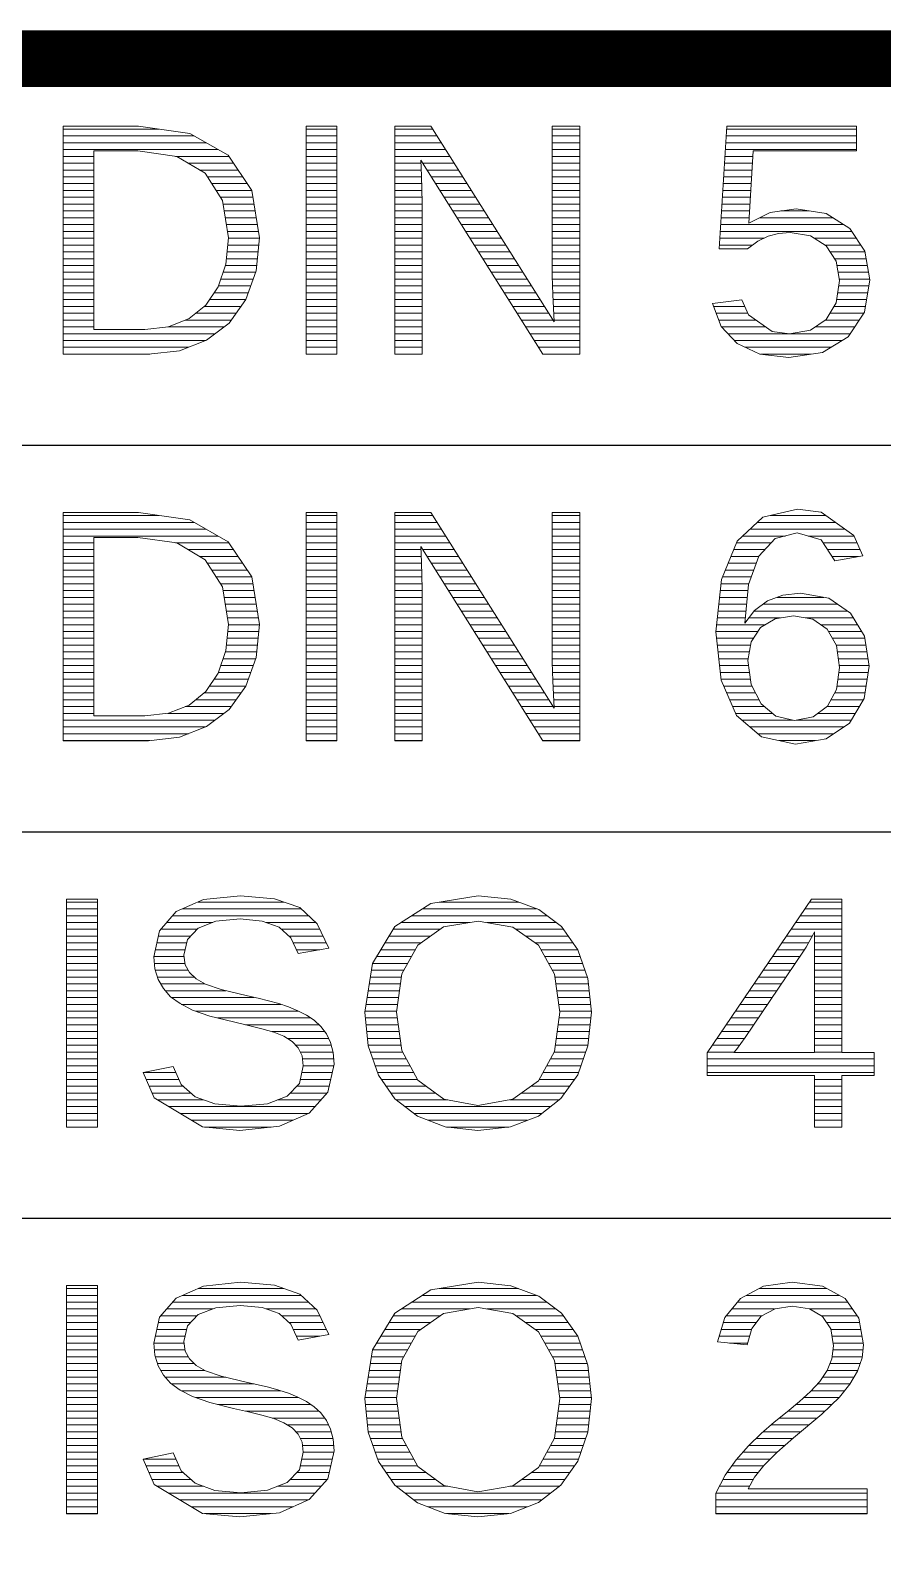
# Model space of a CAD drawing. Header units: millimetres. Extents: x 20 to 410, y 10 to 287.
# Drawn here: x 108.95 to 116.45, y 47.92 to 61.25 of the extents above; entities that cross this region are included whole.
import ezdxf

# ---------------------------------------------------------------- set-up
doc = ezdxf.new("R2010")
doc.units = ezdxf.units.MM
for name, color, linetype, lineweight in [('DUENN', 7, 'Continuous', 25), ('KANTEN', 7, 'Continuous', 50), ('TEXT', 7, 'Continuous', 13)]:
    doc.layers.add(name, color=color, linetype=linetype, lineweight=lineweight)

msp = doc.modelspace()

# ---------------------------------------------------------------- linework, layer by layer
at = {"layer": 'DUENN', "lineweight": 25}
for points in [[(20, 57.6), (200, 57.6)], [(20, 54.2), (200, 54.2)], [(20, 50.8), (200, 50.8)]]:
    msp.add_lwpolyline(points, dxfattribs=at)
at = {"layer": 'KANTEN', "lineweight": 50, "const_width": 0.5}
msp.add_lwpolyline([(20, 10), (200, 10), (200, 61), (20, 61)], close=True, dxfattribs=at)
at = {"layer": 'TEXT', "lineweight": 13}
for p, q in [((109.239, 60.381), (110.082, 60.381)), ((109.239, 60.321), (110.392, 60.321)), ((109.239, 60.261), (110.497, 60.261)), ((111.376, 60.381), (111.648, 60.381)), ((111.376, 60.321), (111.648, 60.321)), ((111.376, 60.261), (111.648, 60.261)), ((112.156, 60.381), (112.488, 60.381)), ((112.156, 60.321), (112.526, 60.321)), ((112.156, 60.261), (112.564, 60.261)), ((113.54, 60.381), (113.785, 60.381)), ((113.54, 60.321), (113.785, 60.321)), ((113.54, 60.261), (113.785, 60.261)), ((115.066, 60.261), (116.216, 60.261)), ((115.07, 60.321), (116.216, 60.321)), ((115.074, 60.381), (116.216, 60.381)), ((109.239, 60.201), (110.602, 60.201)), ((109.239, 60.141), (109.511, 60.141)), ((110.228, 60.141), (110.696, 60.141)), ((111.376, 60.201), (111.648, 60.201)), ((111.376, 60.141), (111.648, 60.141)), ((112.156, 60.201), (112.602, 60.201)), ((112.156, 60.141), (112.64, 60.141)), ((113.54, 60.201), (113.785, 60.201)), ((113.54, 60.141), (113.785, 60.141)), ((115.059, 60.141), (115.306, 60.141)), ((115.063, 60.201), (116.216, 60.201)), ((109.239, 60.081), (109.511, 60.081)), ((109.239, 60.021), (109.511, 60.021)), ((110.338, 60.081), (110.737, 60.081)), ((110.44, 60.021), (110.777, 60.021)), ((111.376, 60.081), (111.648, 60.081)), ((111.376, 60.021), (111.648, 60.021)), ((112.156, 60.081), (112.385, 60.081)), ((112.156, 60.021), (112.388, 60.021)), ((112.401, 60.081), (112.677, 60.081)), ((112.439, 60.021), (112.715, 60.021)), ((113.54, 60.081), (113.785, 60.081)), ((113.54, 60.021), (113.785, 60.021)), ((115.051, 60.021), (115.299, 60.021)), ((115.055, 60.081), (115.303, 60.081)), ((109.239, 59.961), (109.511, 59.961)), ((109.239, 59.901), (109.511, 59.901)), ((110.509, 59.961), (110.817, 59.961)), ((110.547, 59.901), (110.857, 59.901)), ((111.376, 59.961), (111.648, 59.961)), ((111.376, 59.901), (111.648, 59.901)), ((112.156, 59.961), (112.391, 59.961)), ((112.156, 59.901), (112.393, 59.901)), ((112.477, 59.961), (112.753, 59.961)), ((112.514, 59.901), (112.791, 59.901)), ((113.54, 59.961), (113.785, 59.961)), ((113.54, 59.901), (113.785, 59.901)), ((115.044, 59.901), (115.292, 59.901)), ((115.048, 59.961), (115.295, 59.961)), ((109.239, 59.841), (109.511, 59.841)), ((109.239, 59.781), (109.511, 59.781)), ((110.586, 59.841), (110.898, 59.841)), ((110.624, 59.781), (110.908, 59.781)), ((111.376, 59.841), (111.648, 59.841)), ((111.376, 59.781), (111.648, 59.781)), ((112.156, 59.841), (112.395, 59.841)), ((112.156, 59.781), (112.397, 59.781)), ((112.552, 59.841), (112.829, 59.841)), ((112.59, 59.781), (112.867, 59.781)), ((113.54, 59.841), (113.785, 59.841)), ((113.54, 59.781), (113.785, 59.781)), ((115.037, 59.781), (115.284, 59.781)), ((115.04, 59.841), (115.288, 59.841)), ((109.239, 59.721), (109.511, 59.721)), ((109.239, 59.661), (109.511, 59.661)), ((109.239, 59.601), (109.511, 59.601)), ((110.647, 59.721), (110.918, 59.721)), ((110.657, 59.661), (110.928, 59.661)), ((110.666, 59.601), (110.938, 59.601)), ((111.376, 59.721), (111.648, 59.721)), ((111.376, 59.661), (111.648, 59.661)), ((111.376, 59.601), (111.648, 59.601)), ((112.156, 59.721), (112.398, 59.721)), ((112.156, 59.661), (112.398, 59.661)), ((112.156, 59.601), (112.398, 59.601)), ((112.627, 59.721), (112.904, 59.721)), ((112.665, 59.661), (112.942, 59.661)), ((112.703, 59.601), (112.98, 59.601)), ((113.54, 59.721), (113.785, 59.721)), ((113.54, 59.661), (113.785, 59.661)), ((113.54, 59.601), (113.785, 59.601)), ((115.025, 59.601), (115.273, 59.601)), ((115.029, 59.661), (115.277, 59.661)), ((115.033, 59.721), (115.281, 59.721)), ((115.366, 59.601), (116.007, 59.601)), ((115.551, 59.661), (115.801, 59.661)), ((109.239, 59.541), (109.511, 59.541)), ((109.239, 59.481), (109.511, 59.481)), ((110.675, 59.541), (110.947, 59.541)), ((110.685, 59.481), (110.957, 59.481)), ((111.376, 59.541), (111.648, 59.541)), ((111.376, 59.481), (111.648, 59.481)), ((112.156, 59.541), (112.398, 59.541)), ((112.156, 59.481), (112.398, 59.481)), ((112.74, 59.541), (113.018, 59.541)), ((112.778, 59.481), (113.056, 59.481)), ((113.54, 59.541), (113.785, 59.541)), ((113.54, 59.481), (113.785, 59.481)), ((115.018, 59.481), (116.174, 59.481)), ((115.022, 59.541), (116.102, 59.541)), ((109.239, 59.421), (109.511, 59.421)), ((109.239, 59.361), (109.511, 59.361)), ((110.687, 59.361), (110.96, 59.361)), ((110.693, 59.421), (110.967, 59.421)), ((111.376, 59.421), (111.648, 59.421)), ((111.376, 59.361), (111.648, 59.361)), ((112.156, 59.421), (112.398, 59.421)), ((112.156, 59.361), (112.398, 59.361)), ((112.816, 59.421), (113.094, 59.421)), ((112.854, 59.361), (113.131, 59.361)), ((113.54, 59.421), (113.785, 59.421)), ((113.54, 59.361), (113.785, 59.361)), ((115.01, 59.361), (115.305, 59.361)), ((115.014, 59.421), (115.404, 59.421)), ((115.843, 59.421), (116.213, 59.421)), ((115.938, 59.361), (116.253, 59.361)), ((109.239, 59.301), (109.511, 59.301)), ((109.239, 59.241), (109.511, 59.241)), ((110.676, 59.241), (110.948, 59.241)), ((110.682, 59.301), (110.954, 59.301)), ((111.376, 59.301), (111.648, 59.301)), ((111.376, 59.241), (111.648, 59.241)), ((112.156, 59.301), (112.398, 59.301)), ((112.156, 59.241), (112.398, 59.241)), ((112.891, 59.301), (113.169, 59.301)), ((112.929, 59.241), (113.207, 59.241)), ((113.54, 59.301), (113.785, 59.301)), ((113.54, 59.241), (113.785, 59.241)), ((115.984, 59.301), (116.29, 59.301)), ((116.023, 59.241), (116.3, 59.241)), ((109.239, 59.181), (109.511, 59.181)), ((109.239, 59.121), (109.511, 59.121)), ((109.239, 59.061), (109.511, 59.061)), ((110.627, 59.061), (110.911, 59.061)), ((110.647, 59.121), (110.932, 59.121)), ((110.667, 59.181), (110.942, 59.181)), ((111.376, 59.181), (111.648, 59.181)), ((111.376, 59.121), (111.648, 59.121)), ((111.376, 59.061), (111.648, 59.061)), ((112.156, 59.181), (112.398, 59.181)), ((112.156, 59.121), (112.398, 59.121)), ((112.156, 59.061), (112.398, 59.061)), ((112.967, 59.181), (113.245, 59.181)), ((113.004, 59.121), (113.283, 59.121)), ((113.042, 59.061), (113.321, 59.061)), ((113.54, 59.181), (113.785, 59.181)), ((113.54, 59.121), (113.785, 59.121)), ((113.541, 59.061), (113.785, 59.061)), ((116.044, 59.181), (116.311, 59.181)), ((116.054, 59.121), (116.321, 59.121)), ((116.064, 59.061), (116.332, 59.061)), ((109.239, 59.001), (109.511, 59.001)), ((109.239, 58.941), (109.511, 58.941)), ((110.568, 58.941), (110.868, 58.941)), ((110.606, 59.001), (110.889, 59.001)), ((111.376, 59.001), (111.648, 59.001)), ((111.376, 58.941), (111.648, 58.941)), ((112.156, 59.001), (112.398, 59.001)), ((112.156, 58.941), (112.398, 58.941)), ((113.08, 59.001), (113.359, 59.001)), ((113.117, 58.941), (113.396, 58.941)), ((113.543, 59.001), (113.785, 59.001)), ((113.544, 58.941), (113.785, 58.941)), ((116.051, 58.941), (116.314, 58.941)), ((116.06, 59.001), (116.324, 59.001)), ((109.239, 58.881), (109.511, 58.881)), ((109.239, 58.821), (109.511, 58.821)), ((110.48, 58.821), (110.803, 58.821)), ((110.527, 58.881), (110.846, 58.881)), ((111.376, 58.881), (111.648, 58.881)), ((111.376, 58.821), (111.648, 58.821)), ((112.156, 58.881), (112.398, 58.881)), ((112.156, 58.821), (112.398, 58.821)), ((113.155, 58.881), (113.434, 58.881)), ((113.193, 58.821), (113.472, 58.821)), ((113.547, 58.881), (113.785, 58.881)), ((113.55, 58.821), (113.785, 58.821)), ((114.96, 58.821), (115.234, 58.821)), ((116.018, 58.821), (116.295, 58.821)), ((116.042, 58.881), (116.304, 58.881)), ((109.239, 58.761), (109.511, 58.761)), ((109.239, 58.701), (109.511, 58.701)), ((110.314, 58.701), (110.718, 58.701)), ((110.405, 58.761), (110.761, 58.761)), ((111.376, 58.761), (111.648, 58.761)), ((111.376, 58.701), (111.648, 58.701)), ((112.156, 58.761), (112.398, 58.761)), ((112.156, 58.701), (112.398, 58.701)), ((113.231, 58.761), (113.51, 58.761)), ((113.268, 58.701), (113.548, 58.701)), ((113.553, 58.761), (113.785, 58.761)), ((113.556, 58.701), (113.785, 58.701)), ((114.983, 58.761), (115.26, 58.761)), ((115.006, 58.701), (115.332, 58.701)), ((115.944, 58.701), (116.241, 58.701)), ((115.983, 58.761), (116.28, 58.761)), ((109.239, 58.641), (109.511, 58.641)), ((109.239, 58.581), (110.577, 58.581)), ((110.16, 58.641), (110.655, 58.641)), ((111.376, 58.641), (111.648, 58.641)), ((111.376, 58.581), (111.648, 58.581)), ((112.156, 58.641), (112.398, 58.641)), ((112.156, 58.581), (112.398, 58.581)), ((113.306, 58.641), (113.785, 58.641)), ((113.344, 58.581), (113.785, 58.581)), ((115.03, 58.641), (115.416, 58.641)), ((115.086, 58.581), (115.624, 58.581)), ((115.629, 58.581), (116.163, 58.581)), ((115.854, 58.641), (116.202, 58.641)), ((109.239, 58.521), (110.495, 58.521)), ((109.239, 58.461), (110.341, 58.461)), ((109.239, 58.401), (110.001, 58.401)), ((111.376, 58.521), (111.648, 58.521)), ((111.376, 58.461), (111.648, 58.461)), ((111.376, 58.401), (111.648, 58.401)), ((112.156, 58.521), (112.398, 58.521)), ((112.156, 58.461), (112.398, 58.461)), ((112.156, 58.401), (112.398, 58.401)), ((113.381, 58.521), (113.785, 58.521)), ((113.419, 58.461), (113.785, 58.461)), ((113.457, 58.401), (113.785, 58.401)), ((115.142, 58.521), (116.091, 58.521)), ((115.239, 58.461), (115.992, 58.461)), ((115.373, 58.401), (115.817, 58.401)), ((109.239, 56.981), (110.082, 56.981)), ((111.376, 56.981), (111.648, 56.981)), ((112.156, 56.981), (112.488, 56.981)), ((113.54, 56.981), (113.785, 56.981)), ((115.457, 56.981), (115.947, 56.981)), ((109.239, 56.921), (110.392, 56.921)), ((109.239, 56.861), (110.497, 56.861)), ((109.239, 56.801), (110.602, 56.801)), ((111.376, 56.921), (111.648, 56.921)), ((111.376, 56.861), (111.648, 56.861)), ((111.376, 56.801), (111.648, 56.801)), ((112.156, 56.921), (112.526, 56.921)), ((112.156, 56.861), (112.564, 56.861)), ((112.156, 56.801), (112.602, 56.801)), ((113.54, 56.921), (113.785, 56.921)), ((113.54, 56.861), (113.785, 56.861)), ((113.54, 56.801), (113.785, 56.801)), ((115.215, 56.801), (115.592, 56.801)), ((115.28, 56.861), (116.115, 56.861)), ((115.345, 56.921), (116.031, 56.921)), ((115.791, 56.801), (116.194, 56.801)), ((109.239, 56.741), (109.511, 56.741)), ((109.239, 56.681), (109.511, 56.681)), ((110.228, 56.741), (110.696, 56.741)), ((110.338, 56.681), (110.737, 56.681)), ((111.376, 56.741), (111.648, 56.741)), ((111.376, 56.681), (111.648, 56.681)), ((112.156, 56.741), (112.64, 56.741)), ((112.156, 56.681), (112.385, 56.681)), ((112.401, 56.681), (112.677, 56.681)), ((113.54, 56.741), (113.785, 56.741)), ((113.54, 56.681), (113.785, 56.681)), ((115.137, 56.681), (115.411, 56.681)), ((115.161, 56.741), (115.467, 56.741)), ((115.924, 56.741), (116.221, 56.741)), ((115.963, 56.681), (116.248, 56.681)), ((109.239, 56.621), (109.511, 56.621)), ((109.239, 56.561), (109.511, 56.561)), ((110.44, 56.621), (110.777, 56.621)), ((110.509, 56.561), (110.817, 56.561)), ((111.376, 56.621), (111.648, 56.621)), ((111.376, 56.561), (111.648, 56.561)), ((112.156, 56.621), (112.388, 56.621)), ((112.156, 56.561), (112.391, 56.561)), ((112.439, 56.621), (112.715, 56.621)), ((112.477, 56.561), (112.753, 56.561)), ((113.54, 56.621), (113.785, 56.621)), ((113.54, 56.561), (113.785, 56.561)), ((115.087, 56.561), (115.334, 56.561)), ((115.112, 56.621), (115.355, 56.621)), ((116.002, 56.621), (116.235, 56.621)), ((109.239, 56.501), (109.511, 56.501)), ((109.239, 56.441), (109.511, 56.441)), ((110.547, 56.501), (110.857, 56.501)), ((110.586, 56.441), (110.898, 56.441)), ((111.376, 56.501), (111.648, 56.501)), ((111.376, 56.441), (111.648, 56.441)), ((112.156, 56.501), (112.393, 56.501)), ((112.156, 56.441), (112.395, 56.441)), ((112.514, 56.501), (112.791, 56.501)), ((112.552, 56.441), (112.829, 56.441)), ((113.54, 56.501), (113.785, 56.501)), ((113.54, 56.441), (113.785, 56.441)), ((115.038, 56.441), (115.29, 56.441)), ((115.062, 56.501), (115.312, 56.501)), ((109.239, 56.381), (109.511, 56.381)), ((109.239, 56.321), (109.511, 56.321)), ((109.239, 56.261), (109.511, 56.261)), ((110.624, 56.381), (110.908, 56.381)), ((110.647, 56.321), (110.918, 56.321)), ((110.657, 56.261), (110.928, 56.261)), ((111.376, 56.381), (111.648, 56.381)), ((111.376, 56.321), (111.648, 56.321)), ((111.376, 56.261), (111.648, 56.261)), ((112.156, 56.381), (112.397, 56.381)), ((112.156, 56.321), (112.398, 56.321)), ((112.156, 56.261), (112.398, 56.261)), ((112.59, 56.381), (112.867, 56.381)), ((112.627, 56.321), (112.904, 56.321)), ((112.665, 56.261), (112.942, 56.261)), ((113.54, 56.381), (113.785, 56.381)), ((113.54, 56.321), (113.785, 56.321)), ((113.54, 56.261), (113.785, 56.261)), ((115.012, 56.261), (115.256, 56.261)), ((115.018, 56.321), (115.262, 56.321)), ((115.024, 56.381), (115.269, 56.381)), ((115.518, 56.261), (115.93, 56.261)), ((109.239, 56.201), (109.511, 56.201)), ((109.239, 56.141), (109.511, 56.141)), ((110.666, 56.201), (110.938, 56.201)), ((110.675, 56.141), (110.947, 56.141)), ((111.376, 56.201), (111.648, 56.201)), ((111.376, 56.141), (111.648, 56.141)), ((112.156, 56.201), (112.398, 56.201)), ((112.156, 56.141), (112.398, 56.141)), ((112.703, 56.201), (112.98, 56.201)), ((112.74, 56.141), (113.018, 56.141)), ((113.54, 56.201), (113.785, 56.201)), ((113.54, 56.141), (113.785, 56.141)), ((115, 56.141), (115.246, 56.141)), ((115.006, 56.201), (115.251, 56.201)), ((115.317, 56.141), (116.138, 56.141)), ((115.395, 56.201), (116.05, 56.201)), ((109.239, 56.081), (109.511, 56.081)), ((109.239, 56.021), (109.511, 56.021)), ((110.685, 56.081), (110.957, 56.081)), ((110.693, 56.021), (110.967, 56.021)), ((111.376, 56.081), (111.648, 56.081)), ((111.376, 56.021), (111.648, 56.021)), ((112.156, 56.081), (112.398, 56.081)), ((112.156, 56.021), (112.398, 56.021)), ((112.778, 56.081), (113.056, 56.081)), ((112.816, 56.021), (113.094, 56.021)), ((113.54, 56.081), (113.785, 56.081)), ((113.54, 56.021), (113.785, 56.021)), ((114.988, 56.021), (115.415, 56.021)), ((114.994, 56.081), (115.24, 56.081)), ((115.272, 56.081), (115.548, 56.081)), ((115.768, 56.081), (116.189, 56.081)), ((115.902, 56.021), (116.225, 56.021)), ((109.239, 55.961), (109.511, 55.961)), ((109.239, 55.901), (109.511, 55.901)), ((110.682, 55.901), (110.954, 55.901)), ((110.687, 55.961), (110.96, 55.961)), ((111.376, 55.961), (111.648, 55.961)), ((111.376, 55.901), (111.648, 55.901)), ((112.156, 55.961), (112.398, 55.961)), ((112.156, 55.901), (112.398, 55.901)), ((112.854, 55.961), (113.131, 55.961)), ((112.891, 55.901), (113.169, 55.901)), ((113.54, 55.961), (113.785, 55.961)), ((113.54, 55.901), (113.785, 55.901)), ((114.982, 55.961), (115.35, 55.961)), ((114.987, 55.901), (115.31, 55.901)), ((115.971, 55.961), (116.262, 55.961)), ((116.005, 55.901), (116.289, 55.901)), ((109.239, 55.841), (109.511, 55.841)), ((109.239, 55.781), (109.511, 55.781)), ((110.667, 55.781), (110.942, 55.781)), ((110.676, 55.841), (110.948, 55.841)), ((111.376, 55.841), (111.648, 55.841)), ((111.376, 55.781), (111.648, 55.781)), ((112.156, 55.841), (112.398, 55.841)), ((112.156, 55.781), (112.398, 55.781)), ((112.929, 55.841), (113.207, 55.841)), ((112.967, 55.781), (113.245, 55.781)), ((113.54, 55.841), (113.785, 55.841)), ((113.54, 55.781), (113.785, 55.781)), ((114.994, 55.841), (115.285, 55.841)), ((115, 55.781), (115.275, 55.781)), ((116.038, 55.841), (116.299, 55.841)), ((116.048, 55.781), (116.308, 55.781)), ((109.239, 55.721), (109.511, 55.721)), ((109.239, 55.661), (109.511, 55.661)), ((109.239, 55.601), (109.511, 55.601)), ((110.606, 55.601), (110.889, 55.601)), ((110.627, 55.661), (110.911, 55.661)), ((110.647, 55.721), (110.932, 55.721)), ((111.376, 55.721), (111.648, 55.721)), ((111.376, 55.661), (111.648, 55.661)), ((111.376, 55.601), (111.648, 55.601)), ((112.156, 55.721), (112.398, 55.721)), ((112.156, 55.661), (112.398, 55.661)), ((112.156, 55.601), (112.398, 55.601)), ((113.004, 55.721), (113.283, 55.721)), ((113.042, 55.661), (113.321, 55.661)), ((113.08, 55.601), (113.359, 55.601)), ((113.54, 55.721), (113.785, 55.721)), ((113.541, 55.661), (113.785, 55.661)), ((113.543, 55.601), (113.785, 55.601)), ((115.006, 55.721), (115.265, 55.721)), ((115.013, 55.661), (115.268, 55.661)), ((115.019, 55.601), (115.276, 55.601)), ((116.056, 55.721), (116.317, 55.721)), ((116.061, 55.601), (116.319, 55.601)), ((116.064, 55.661), (116.327, 55.661)), ((109.239, 55.541), (109.511, 55.541)), ((109.239, 55.481), (109.511, 55.481)), ((110.527, 55.481), (110.846, 55.481)), ((110.568, 55.541), (110.868, 55.541)), ((111.376, 55.541), (111.648, 55.541)), ((111.376, 55.481), (111.648, 55.481)), ((112.156, 55.541), (112.398, 55.541)), ((112.156, 55.481), (112.398, 55.481)), ((113.117, 55.541), (113.396, 55.541)), ((113.155, 55.481), (113.434, 55.481)), ((113.544, 55.541), (113.785, 55.541)), ((113.547, 55.481), (113.785, 55.481)), ((115.025, 55.541), (115.285, 55.541)), ((115.049, 55.481), (115.298, 55.481)), ((116.044, 55.481), (116.301, 55.481)), ((116.052, 55.541), (116.31, 55.541)), ((109.239, 55.421), (109.511, 55.421)), ((109.239, 55.361), (109.511, 55.361)), ((110.405, 55.361), (110.761, 55.361)), ((110.48, 55.421), (110.803, 55.421)), ((111.376, 55.421), (111.648, 55.421)), ((111.376, 55.361), (111.648, 55.361)), ((112.156, 55.421), (112.398, 55.421)), ((112.156, 55.361), (112.398, 55.361)), ((113.193, 55.421), (113.472, 55.421)), ((113.231, 55.361), (113.51, 55.361)), ((113.55, 55.421), (113.785, 55.421)), ((113.553, 55.361), (113.785, 55.361)), ((115.075, 55.421), (115.328, 55.421)), ((115.101, 55.361), (115.359, 55.361)), ((115.993, 55.361), (116.278, 55.361)), ((116.025, 55.421), (116.292, 55.421)), ((109.239, 55.301), (109.511, 55.301)), ((109.239, 55.241), (109.511, 55.241)), ((110.16, 55.241), (110.655, 55.241)), ((110.314, 55.301), (110.718, 55.301)), ((111.376, 55.301), (111.648, 55.301)), ((111.376, 55.241), (111.648, 55.241)), ((112.156, 55.301), (112.398, 55.301)), ((112.156, 55.241), (112.398, 55.241)), ((113.268, 55.301), (113.548, 55.301)), ((113.306, 55.241), (113.785, 55.241)), ((113.556, 55.301), (113.785, 55.301)), ((115.127, 55.301), (115.406, 55.301)), ((115.153, 55.241), (115.477, 55.241)), ((115.879, 55.241), (116.206, 55.241)), ((115.959, 55.301), (116.242, 55.301)), ((109.239, 55.181), (110.577, 55.181)), ((109.239, 55.121), (110.495, 55.121)), ((109.239, 55.061), (110.341, 55.061)), ((111.376, 55.181), (111.648, 55.181)), ((111.376, 55.121), (111.648, 55.121)), ((111.376, 55.061), (111.648, 55.061)), ((112.156, 55.181), (112.398, 55.181)), ((112.156, 55.121), (112.398, 55.121)), ((112.156, 55.061), (112.398, 55.061)), ((113.344, 55.181), (113.785, 55.181)), ((113.381, 55.121), (113.785, 55.121)), ((113.419, 55.061), (113.785, 55.061)), ((115.21, 55.181), (115.657, 55.181)), ((115.279, 55.121), (116.105, 55.121)), ((115.349, 55.061), (116.016, 55.061)), ((115.687, 55.181), (116.171, 55.181)), ((109.239, 55.001), (110.001, 55.001)), ((111.376, 55.001), (111.648, 55.001)), ((112.156, 55.001), (112.398, 55.001)), ((113.457, 55.001), (113.785, 55.001)), ((115.537, 55.001), (115.856, 55.001)), ((109.269, 53.581), (109.541, 53.581)), ((109.269, 53.521), (109.541, 53.521)), ((109.269, 53.461), (109.541, 53.461)), ((110.203, 53.461), (111.398, 53.461)), ((110.29, 53.521), (111.333, 53.521)), ((110.427, 53.581), (111.182, 53.581)), ((112.306, 53.461), (113.493, 53.461)), ((112.399, 53.521), (113.404, 53.521)), ((112.55, 53.581), (113.243, 53.581)), ((115.722, 53.461), (116.089, 53.461)), ((115.763, 53.521), (116.089, 53.521)), ((115.803, 53.581), (116.089, 53.581)), ((109.269, 53.401), (109.541, 53.401)), ((109.269, 53.341), (109.541, 53.341)), ((110.098, 53.341), (110.418, 53.341)), ((110.151, 53.401), (110.557, 53.401)), ((111.025, 53.401), (111.463, 53.401)), ((111.159, 53.341), (111.498, 53.341)), ((112.143, 53.341), (112.556, 53.341)), ((112.213, 53.401), (112.816, 53.401)), ((112.965, 53.401), (113.573, 53.401)), ((113.222, 53.341), (113.638, 53.341)), ((115.64, 53.341), (116.089, 53.341)), ((115.681, 53.401), (116.089, 53.401)), ((109.269, 53.281), (109.541, 53.281)), ((109.269, 53.221), (109.541, 53.221)), ((110.063, 53.221), (110.326, 53.221)), ((110.076, 53.281), (110.361, 53.281)), ((111.226, 53.281), (111.526, 53.281)), ((111.264, 53.221), (111.553, 53.221)), ((112.07, 53.221), (112.384, 53.221)), ((112.106, 53.281), (112.47, 53.281)), ((113.306, 53.281), (113.68, 53.281)), ((113.391, 53.221), (113.723, 53.221)), ((115.559, 53.221), (115.796, 53.221)), ((115.6, 53.281), (115.829, 53.281)), ((115.847, 53.281), (116.089, 53.281)), ((115.847, 53.221), (116.089, 53.221)), ((109.269, 53.161), (109.541, 53.161)), ((109.269, 53.101), (109.541, 53.101)), ((110.037, 53.101), (110.303, 53.101)), ((110.05, 53.161), (110.312, 53.161)), ((111.291, 53.161), (111.497, 53.161)), ((111.996, 53.101), (112.301, 53.101)), ((112.033, 53.161), (112.334, 53.161)), ((113.442, 53.161), (113.766, 53.161)), ((113.475, 53.101), (113.787, 53.101)), ((115.477, 53.101), (115.72, 53.101)), ((115.518, 53.161), (115.76, 53.161)), ((115.847, 53.161), (116.089, 53.161)), ((115.847, 53.101), (116.089, 53.101)), ((109.269, 53.041), (109.541, 53.041)), ((109.269, 52.981), (109.541, 52.981)), ((110.042, 53.041), (110.312, 53.041)), ((110.05, 52.981), (110.34, 52.981)), ((111.951, 52.981), (112.234, 52.981)), ((111.96, 53.041), (112.268, 53.041)), ((113.508, 53.041), (113.808, 53.041)), ((113.542, 52.981), (113.829, 52.981)), ((115.396, 52.981), (115.639, 52.981)), ((115.437, 53.041), (115.68, 53.041)), ((115.847, 53.041), (116.089, 53.041)), ((115.847, 52.981), (116.089, 52.981)), ((109.269, 52.921), (109.541, 52.921)), ((109.269, 52.861), (109.541, 52.861)), ((109.269, 52.801), (109.541, 52.801)), ((110.068, 52.921), (110.393, 52.921)), ((110.097, 52.861), (110.487, 52.861)), ((110.136, 52.801), (110.672, 52.801)), ((111.923, 52.801), (112.196, 52.801)), ((111.932, 52.861), (112.205, 52.861)), ((111.941, 52.921), (112.213, 52.921)), ((113.564, 52.921), (113.85, 52.921)), ((113.573, 52.861), (113.86, 52.861)), ((113.581, 52.801), (113.866, 52.801)), ((115.274, 52.801), (115.517, 52.801)), ((115.314, 52.861), (115.557, 52.861)), ((115.355, 52.921), (115.598, 52.921)), ((115.847, 52.921), (116.089, 52.921)), ((115.847, 52.861), (116.089, 52.861)), ((115.847, 52.801), (116.089, 52.801)), ((109.269, 52.741), (109.541, 52.741)), ((109.269, 52.681), (109.541, 52.681)), ((110.193, 52.741), (110.92, 52.741)), ((110.278, 52.681), (111.154, 52.681)), ((111.904, 52.681), (112.18, 52.681)), ((111.914, 52.741), (112.188, 52.741)), ((113.589, 52.741), (113.872, 52.741)), ((113.598, 52.681), (113.878, 52.681)), ((115.192, 52.681), (115.435, 52.681)), ((115.233, 52.741), (115.476, 52.741)), ((115.847, 52.741), (116.089, 52.741)), ((115.847, 52.681), (116.089, 52.681)), ((109.269, 52.621), (109.541, 52.621)), ((109.269, 52.561), (109.541, 52.561)), ((110.405, 52.621), (111.311, 52.621)), ((110.597, 52.561), (111.417, 52.561)), ((111.895, 52.621), (112.171, 52.621)), ((111.899, 52.561), (112.177, 52.561)), ((113.601, 52.561), (113.88, 52.561)), ((113.606, 52.621), (113.884, 52.621)), ((115.111, 52.561), (115.354, 52.561)), ((115.151, 52.621), (115.394, 52.621)), ((115.847, 52.621), (116.089, 52.621)), ((115.847, 52.561), (116.089, 52.561)), ((109.269, 52.501), (109.541, 52.501)), ((109.269, 52.441), (109.541, 52.441)), ((110.845, 52.501), (111.49, 52.501)), ((111.078, 52.441), (111.54, 52.441)), ((111.905, 52.501), (112.186, 52.501)), ((111.911, 52.441), (112.194, 52.441)), ((113.584, 52.441), (113.868, 52.441)), ((113.593, 52.501), (113.874, 52.501)), ((115.029, 52.441), (115.272, 52.441)), ((115.07, 52.501), (115.313, 52.501)), ((115.847, 52.501), (116.089, 52.501)), ((115.847, 52.441), (116.089, 52.441)), ((109.269, 52.381), (109.541, 52.381)), ((109.269, 52.321), (109.541, 52.321)), ((109.269, 52.261), (109.541, 52.261)), ((111.212, 52.381), (111.574, 52.381)), ((111.286, 52.321), (111.597, 52.321)), ((111.326, 52.261), (111.613, 52.261)), ((111.917, 52.381), (112.203, 52.381)), ((111.923, 52.321), (112.211, 52.321)), ((111.942, 52.261), (112.225, 52.261)), ((113.559, 52.261), (113.835, 52.261)), ((113.568, 52.321), (113.855, 52.321)), ((113.576, 52.381), (113.861, 52.381)), ((114.907, 52.261), (115.142, 52.261)), ((114.948, 52.321), (115.187, 52.321)), ((114.988, 52.381), (115.231, 52.381)), ((115.847, 52.381), (116.089, 52.381)), ((115.847, 52.321), (116.089, 52.321)), ((115.847, 52.261), (116.089, 52.261)), ((109.269, 52.201), (109.541, 52.201)), ((109.269, 52.141), (109.541, 52.141)), ((111.345, 52.201), (111.618, 52.201)), ((111.352, 52.141), (111.619, 52.141)), ((111.963, 52.201), (112.257, 52.201)), ((111.984, 52.141), (112.29, 52.141)), ((113.494, 52.141), (113.793, 52.141)), ((113.526, 52.201), (113.814, 52.201)), ((114.902, 52.201), (116.371, 52.201)), ((114.902, 52.141), (116.371, 52.141)), ((109.269, 52.081), (109.541, 52.081)), ((109.269, 52.021), (109.541, 52.021)), ((109.943, 52.081), (110.23, 52.081)), ((109.969, 52.021), (110.258, 52.021)), ((111.325, 52.021), (111.593, 52.021)), ((111.339, 52.081), (111.606, 52.081)), ((112.004, 52.081), (112.323, 52.081)), ((112.038, 52.021), (112.356, 52.021)), ((113.429, 52.021), (113.737, 52.021)), ((113.462, 52.081), (113.772, 52.081)), ((114.902, 52.081), (116.371, 52.081)), ((115.847, 52.021), (116.089, 52.021)), ((109.269, 51.961), (109.541, 51.961)), ((109.269, 51.901), (109.541, 51.901)), ((109.995, 51.961), (110.295, 51.961)), ((110.021, 51.901), (110.363, 51.901)), ((111.236, 51.901), (111.562, 51.901)), ((111.293, 51.961), (111.579, 51.961)), ((112.08, 51.961), (112.432, 51.961)), ((112.121, 51.901), (112.514, 51.901)), ((113.273, 51.901), (113.652, 51.901)), ((113.358, 51.961), (113.695, 51.961)), ((115.847, 51.961), (116.089, 51.961)), ((115.847, 51.901), (116.089, 51.901)), ((109.269, 51.841), (109.541, 51.841)), ((109.269, 51.781), (109.541, 51.781)), ((110.068, 51.841), (110.475, 51.841)), ((110.168, 51.781), (111.456, 51.781)), ((111.126, 51.841), (111.509, 51.841)), ((112.168, 51.841), (112.622, 51.841)), ((112.246, 51.781), (113.527, 51.781)), ((113.169, 51.841), (113.604, 51.841)), ((115.847, 51.841), (116.089, 51.841)), ((115.847, 51.781), (116.089, 51.781)), ((109.269, 51.721), (109.541, 51.721)), ((109.269, 51.661), (109.541, 51.661)), ((109.269, 51.601), (109.541, 51.601)), ((110.268, 51.721), (111.399, 51.721)), ((110.368, 51.661), (111.262, 51.661)), ((110.484, 51.601), (111.069, 51.601)), ((112.323, 51.721), (113.449, 51.721)), ((112.447, 51.661), (113.324, 51.661)), ((112.612, 51.601), (113.159, 51.601)), ((115.847, 51.721), (116.089, 51.721)), ((115.847, 51.661), (116.089, 51.661)), ((115.847, 51.601), (116.089, 51.601)), ((109.269, 50.181), (109.541, 50.181)), ((110.427, 50.181), (111.182, 50.181)), ((112.55, 50.181), (113.243, 50.181)), ((115.361, 50.181), (115.954, 50.181)), ((109.269, 50.121), (109.541, 50.121)), ((109.269, 50.061), (109.541, 50.061)), ((109.269, 50.001), (109.541, 50.001)), ((110.151, 50.001), (110.557, 50.001)), ((110.203, 50.061), (111.398, 50.061)), ((110.29, 50.121), (111.333, 50.121)), ((111.025, 50.001), (111.463, 50.001)), ((112.213, 50.001), (112.816, 50.001)), ((112.306, 50.061), (113.493, 50.061)), ((112.399, 50.121), (113.404, 50.121)), ((112.965, 50.001), (113.573, 50.001)), ((115.12, 50.001), (115.496, 50.001)), ((115.17, 50.061), (116.139, 50.061)), ((115.248, 50.121), (116.065, 50.121)), ((115.806, 50.001), (116.181, 50.001)), ((109.269, 49.941), (109.541, 49.941)), ((109.269, 49.881), (109.541, 49.881)), ((110.076, 49.881), (110.361, 49.881)), ((110.098, 49.941), (110.418, 49.941)), ((111.159, 49.941), (111.498, 49.941)), ((111.226, 49.881), (111.526, 49.881)), ((112.106, 49.881), (112.47, 49.881)), ((112.143, 49.941), (112.556, 49.941)), ((113.222, 49.941), (113.638, 49.941)), ((113.306, 49.881), (113.68, 49.881)), ((115.044, 49.881), (115.336, 49.881)), ((115.07, 49.941), (115.387, 49.941)), ((115.907, 49.941), (116.223, 49.941)), ((115.954, 49.881), (116.245, 49.881)), ((109.269, 49.821), (109.541, 49.821)), ((109.269, 49.761), (109.541, 49.761)), ((110.05, 49.761), (110.312, 49.761)), ((110.063, 49.821), (110.326, 49.821)), ((111.264, 49.821), (111.553, 49.821)), ((111.291, 49.761), (111.497, 49.761)), ((112.033, 49.761), (112.334, 49.761)), ((112.07, 49.821), (112.384, 49.821)), ((113.391, 49.821), (113.723, 49.821)), ((113.442, 49.761), (113.766, 49.761)), ((115.008, 49.761), (115.276, 49.761)), ((115.026, 49.821), (115.293, 49.821)), ((115.992, 49.821), (116.255, 49.821)), ((116.002, 49.761), (116.266, 49.761)), ((109.269, 49.701), (109.541, 49.701)), ((109.269, 49.641), (109.541, 49.641)), ((110.037, 49.701), (110.303, 49.701)), ((110.042, 49.641), (110.312, 49.641)), ((111.96, 49.641), (112.268, 49.641)), ((111.996, 49.701), (112.301, 49.701)), ((113.475, 49.701), (113.787, 49.701)), ((113.508, 49.641), (113.808, 49.641)), ((115.1, 49.701), (115.259, 49.701)), ((116.011, 49.641), (116.274, 49.641)), ((116.012, 49.701), (116.276, 49.701)), ((109.269, 49.581), (109.541, 49.581)), ((109.269, 49.521), (109.541, 49.521)), ((109.269, 49.461), (109.541, 49.461)), ((110.05, 49.581), (110.34, 49.581)), ((110.068, 49.521), (110.393, 49.521)), ((110.097, 49.461), (110.487, 49.461)), ((111.932, 49.461), (112.205, 49.461)), ((111.941, 49.521), (112.213, 49.521)), ((111.951, 49.581), (112.234, 49.581)), ((113.542, 49.581), (113.829, 49.581)), ((113.564, 49.521), (113.85, 49.521)), ((113.573, 49.461), (113.86, 49.461)), ((115.96, 49.461), (116.227, 49.461)), ((115.985, 49.521), (116.248, 49.521)), ((116.004, 49.581), (116.267, 49.581)), ((109.269, 49.401), (109.541, 49.401)), ((109.269, 49.341), (109.541, 49.341)), ((110.136, 49.401), (110.672, 49.401)), ((110.193, 49.341), (110.92, 49.341)), ((111.914, 49.341), (112.188, 49.341)), ((111.923, 49.401), (112.196, 49.401)), ((113.581, 49.401), (113.866, 49.401)), ((113.589, 49.341), (113.872, 49.341)), ((115.873, 49.341), (116.16, 49.341)), ((115.92, 49.401), (116.194, 49.401)), ((109.269, 49.281), (109.541, 49.281)), ((109.269, 49.221), (109.541, 49.221)), ((110.278, 49.281), (111.154, 49.281)), ((110.405, 49.221), (111.311, 49.221)), ((111.895, 49.221), (112.171, 49.221)), ((111.904, 49.281), (112.18, 49.281)), ((113.598, 49.281), (113.878, 49.281)), ((113.606, 49.221), (113.884, 49.221)), ((115.754, 49.221), (116.064, 49.221)), ((115.819, 49.281), (116.112, 49.281)), ((109.269, 49.161), (109.541, 49.161)), ((109.269, 49.101), (109.541, 49.101)), ((110.597, 49.161), (111.417, 49.161)), ((110.845, 49.101), (111.49, 49.101)), ((111.899, 49.161), (112.177, 49.161)), ((111.905, 49.101), (112.186, 49.101)), ((113.593, 49.101), (113.874, 49.101)), ((113.601, 49.161), (113.88, 49.161)), ((115.612, 49.101), (115.938, 49.101)), ((115.685, 49.161), (116.001, 49.161)), ((109.269, 49.041), (109.541, 49.041)), ((109.269, 48.981), (109.541, 48.981)), ((111.078, 49.041), (111.54, 49.041)), ((111.212, 48.981), (111.574, 48.981)), ((111.911, 49.041), (112.194, 49.041)), ((111.917, 48.981), (112.203, 48.981)), ((113.576, 48.981), (113.861, 48.981)), ((113.584, 49.041), (113.868, 49.041)), ((115.466, 48.981), (115.8, 48.981)), ((115.538, 49.041), (115.871, 49.041)), ((109.269, 48.921), (109.541, 48.921)), ((109.269, 48.861), (109.541, 48.861)), ((109.269, 48.801), (109.541, 48.801)), ((111.286, 48.921), (111.597, 48.921)), ((111.326, 48.861), (111.613, 48.861)), ((111.345, 48.801), (111.618, 48.801)), ((111.923, 48.921), (112.211, 48.921)), ((111.942, 48.861), (112.225, 48.861)), ((111.963, 48.801), (112.257, 48.801)), ((113.526, 48.801), (113.814, 48.801)), ((113.559, 48.861), (113.835, 48.861)), ((113.568, 48.921), (113.855, 48.921)), ((115.271, 48.801), (115.588, 48.801)), ((115.333, 48.861), (115.657, 48.861)), ((115.397, 48.921), (115.728, 48.921)), ((109.269, 48.741), (109.541, 48.741)), ((109.269, 48.681), (109.541, 48.681)), ((109.943, 48.681), (110.23, 48.681)), ((111.339, 48.681), (111.606, 48.681)), ((111.352, 48.741), (111.619, 48.741)), ((111.984, 48.741), (112.29, 48.741)), ((112.004, 48.681), (112.323, 48.681)), ((113.462, 48.681), (113.772, 48.681)), ((113.494, 48.741), (113.793, 48.741)), ((115.164, 48.681), (115.458, 48.681)), ((115.217, 48.741), (115.519, 48.741)), ((109.269, 48.621), (109.541, 48.621)), ((109.269, 48.561), (109.541, 48.561)), ((109.969, 48.621), (110.258, 48.621)), ((109.995, 48.561), (110.295, 48.561)), ((111.293, 48.561), (111.579, 48.561)), ((111.325, 48.621), (111.593, 48.621)), ((112.038, 48.621), (112.356, 48.621)), ((112.08, 48.561), (112.432, 48.561)), ((113.358, 48.561), (113.695, 48.561)), ((113.429, 48.621), (113.737, 48.621)), ((115.079, 48.561), (115.352, 48.561)), ((115.121, 48.621), (115.399, 48.621)), ((109.269, 48.501), (109.541, 48.501)), ((109.269, 48.441), (109.541, 48.441)), ((110.021, 48.501), (110.363, 48.501)), ((110.068, 48.441), (110.475, 48.441)), ((111.126, 48.441), (111.509, 48.441)), ((111.236, 48.501), (111.562, 48.501)), ((112.121, 48.501), (112.514, 48.501)), ((112.168, 48.441), (112.622, 48.441)), ((113.169, 48.441), (113.604, 48.441)), ((113.273, 48.501), (113.652, 48.501)), ((115.012, 48.441), (115.276, 48.441)), ((115.043, 48.501), (115.309, 48.501)), ((109.269, 48.381), (109.541, 48.381)), ((109.269, 48.321), (109.541, 48.321)), ((109.269, 48.261), (109.541, 48.261)), ((110.168, 48.381), (111.456, 48.381)), ((110.268, 48.321), (111.399, 48.321)), ((110.368, 48.261), (111.262, 48.261)), ((112.246, 48.381), (113.527, 48.381)), ((112.323, 48.321), (113.449, 48.321)), ((112.447, 48.261), (113.324, 48.261)), ((114.981, 48.321), (116.31, 48.321)), ((114.981, 48.261), (116.31, 48.261)), ((114.982, 48.381), (116.31, 48.381)), ((109.269, 48.201), (109.541, 48.201)), ((110.484, 48.201), (111.069, 48.201)), ((112.612, 48.201), (113.159, 48.201)), ((114.981, 48.201), (116.31, 48.201))]:
    msp.add_line(p, q, dxfattribs=at)
for points in [[(110.502, 58.524), (110.263, 58.431), (109.99, 58.4), (109.239, 58.4), (109.239, 60.407), (109.903, 60.407), (110.355, 60.343), (110.69, 60.151), (110.898, 59.841), (110.967, 59.424), (110.937, 59.133), (110.846, 58.881), (110.699, 58.675), (110.502, 58.524)], [(111.648, 58.4), (111.376, 58.4), (111.376, 60.407), (111.648, 60.407), (111.648, 58.4)], [(112.398, 59.733), (112.398, 58.4), (112.156, 58.4), (112.156, 60.407), (112.472, 60.407), (113.557, 58.686), (113.545, 58.927), (113.54, 59.091), (113.54, 60.407), (113.785, 60.407), (113.785, 58.4), (113.457, 58.4), (112.384, 60.109), (112.391, 59.971), (112.398, 59.733)], [(115.919, 58.417), (115.621, 58.371), (115.367, 58.402), (115.168, 58.494), (115.027, 58.644), (114.95, 58.848), (115.209, 58.879), (115.266, 58.748), (115.475, 58.6), (115.627, 58.581), (115.811, 58.612), (115.95, 58.705), (116.037, 58.853), (116.067, 59.048), (116.037, 59.219), (115.949, 59.354), (115.811, 59.442), (115.632, 59.471), (115.532, 59.463), (115.439, 59.438), (115.349, 59.394), (115.259, 59.327), (115.008, 59.327), (115.075, 60.407), (116.216, 60.407), (116.216, 60.189), (115.309, 60.189), (115.27, 59.552), (115.457, 59.648), (115.685, 59.68), (115.951, 59.637), (116.157, 59.507), (116.289, 59.306), (116.333, 59.054), (116.286, 58.77), (116.144, 58.554), (115.919, 58.417)], [(109.897, 60.189), (109.511, 60.189), (109.511, 58.618), (109.958, 58.618), (110.166, 58.642), (110.347, 58.714), (110.495, 58.833), (110.604, 58.994), (110.671, 59.193), (110.693, 59.424), (110.642, 59.753), (110.489, 59.993), (110.239, 60.14), (109.897, 60.189)], [(109.99, 55), (109.239, 55), (109.239, 57.007), (109.903, 57.007), (110.355, 56.943), (110.69, 56.751), (110.898, 56.441), (110.967, 56.024), (110.937, 55.733), (110.846, 55.481), (110.699, 55.275), (110.502, 55.124), (110.263, 55.031), (109.99, 55)], [(111.376, 57.007), (111.648, 57.007), (111.648, 55), (111.376, 55), (111.376, 57.007)], [(112.156, 55), (112.156, 57.007), (112.472, 57.007), (113.557, 55.286), (113.545, 55.527), (113.54, 55.691), (113.54, 57.007), (113.785, 57.007), (113.785, 55), (113.457, 55), (112.384, 56.709), (112.391, 56.571), (112.398, 56.333), (112.398, 55), (112.156, 55)], [(115.38, 55.034), (115.161, 55.223), (115.026, 55.533), (114.981, 55.957), (115.028, 56.418), (115.168, 56.757), (115.394, 56.967), (115.699, 57.037), (115.905, 57.011), (116.192, 56.807), (116.272, 56.628), (116.027, 56.584), (115.906, 56.768), (115.696, 56.829), (115.502, 56.778), (115.357, 56.624), (115.266, 56.374), (115.236, 56.033), (115.321, 56.147), (115.433, 56.23), (115.569, 56.28), (115.723, 56.297), (115.973, 56.254), (116.164, 56.123), (116.286, 55.92), (116.327, 55.657), (116.284, 55.372), (116.155, 55.155), (115.95, 55.017), (115.679, 54.971), (115.38, 55.034)], [(109.511, 55.218), (109.958, 55.218), (110.166, 55.242), (110.347, 55.314), (110.495, 55.433), (110.604, 55.594), (110.671, 55.793), (110.693, 56.024), (110.642, 56.353), (110.489, 56.593), (110.239, 56.74), (109.897, 56.789), (109.511, 56.789), (109.511, 55.218)], [(115.5, 56.073), (115.372, 55.995), (115.29, 55.87), (115.262, 55.706), (115.291, 55.495), (115.377, 55.326), (115.508, 55.215), (115.671, 55.178), (115.836, 55.209), (115.961, 55.303), (116.04, 55.451), (116.067, 55.645), (116.04, 55.838), (115.96, 55.981), (115.832, 56.07), (115.662, 56.1), (115.5, 56.073)], [(109.541, 53.607), (109.541, 51.6), (109.269, 51.6), (109.269, 53.607), (109.541, 53.607)], [(110.4, 51.868), (110.575, 51.805), (110.803, 51.784), (111.036, 51.806), (111.209, 51.874), (111.317, 51.986), (111.352, 52.14), (111.341, 52.229), (111.308, 52.299), (111.254, 52.355), (111.182, 52.4), (111.093, 52.437), (110.988, 52.467), (110.87, 52.496), (110.739, 52.526), (110.53, 52.578), (110.378, 52.631), (110.268, 52.687), (110.184, 52.748), (110.121, 52.819), (110.075, 52.9), (110.046, 52.994), (110.037, 53.1), (110.086, 53.328), (110.234, 53.497), (110.474, 53.602), (110.799, 53.637), (111.1, 53.61), (111.321, 53.532), (111.475, 53.39), (111.575, 53.175), (111.307, 53.128), (111.243, 53.266), (111.139, 53.36), (110.991, 53.414), (110.796, 53.432), (110.584, 53.412), (110.428, 53.352), (110.333, 53.252), (110.302, 53.114), (110.314, 53.029), (110.351, 52.961), (110.411, 52.905), (110.493, 52.858), (110.631, 52.811), (110.861, 52.755), (110.954, 52.734), (111.046, 52.712), (111.136, 52.687), (111.222, 52.659), (111.303, 52.625), (111.379, 52.587), (111.447, 52.541), (111.507, 52.486), (111.555, 52.421), (111.591, 52.345), (111.614, 52.256), (111.622, 52.154), (111.567, 51.908), (111.404, 51.724), (111.143, 51.609), (110.793, 51.571), (110.465, 51.603), (110.04, 51.858), (109.943, 52.081), (110.206, 52.134), (110.278, 51.977), (110.4, 51.868)], [(112.012, 52.059), (111.923, 52.316), (111.894, 52.613), (111.96, 53.041), (112.157, 53.365), (112.472, 53.569), (112.891, 53.637), (113.177, 53.606), (113.422, 53.515), (113.621, 53.365), (113.766, 53.161), (113.855, 52.908), (113.885, 52.613), (113.855, 52.317), (113.765, 52.061), (113.618, 51.852), (113.419, 51.698), (113.174, 51.603), (112.888, 51.571), (112.6, 51.603), (112.355, 51.697), (112.157, 51.85), (112.012, 52.059)], [(116.371, 52.257), (116.371, 52.054), (116.089, 52.054), (116.089, 51.6), (115.847, 51.6), (115.847, 52.054), (114.902, 52.054), (114.902, 52.254), (115.82, 53.607), (116.089, 53.607), (116.089, 52.257), (116.371, 52.257)], [(112.36, 52.014), (112.587, 51.848), (112.888, 51.792), (113.195, 51.846), (113.421, 52.007), (113.561, 52.265), (113.607, 52.613), (113.561, 52.947), (113.42, 53.201), (113.194, 53.361), (112.891, 53.414), (112.585, 53.362), (112.358, 53.203), (112.217, 52.95), (112.17, 52.613), (112.218, 52.274), (112.36, 52.014)], [(115.847, 53.318), (115.836, 53.294), (115.807, 53.242), (115.775, 53.185), (115.752, 53.148), (115.238, 52.39), (115.161, 52.285), (115.138, 52.257), (115.847, 52.257), (115.847, 53.318)], [(109.541, 48.2), (109.269, 48.2), (109.269, 50.207), (109.541, 50.207), (109.541, 48.2)], [(109.943, 48.681), (110.206, 48.734), (110.278, 48.577), (110.4, 48.468), (110.575, 48.405), (110.803, 48.384), (111.036, 48.406), (111.209, 48.474), (111.317, 48.586), (111.352, 48.74), (111.341, 48.829), (111.308, 48.899), (111.254, 48.955), (111.182, 49), (111.093, 49.037), (110.988, 49.067), (110.87, 49.096), (110.739, 49.126), (110.53, 49.178), (110.378, 49.231), (110.268, 49.287), (110.184, 49.348), (110.121, 49.419), (110.075, 49.5), (110.046, 49.594), (110.037, 49.7), (110.086, 49.928), (110.234, 50.097), (110.474, 50.202), (110.799, 50.237), (111.1, 50.21), (111.321, 50.132), (111.475, 49.99), (111.575, 49.775), (111.307, 49.728), (111.243, 49.866), (111.139, 49.96), (110.991, 50.014), (110.796, 50.032), (110.584, 50.012), (110.428, 49.952), (110.333, 49.852), (110.302, 49.714), (110.314, 49.629), (110.351, 49.561), (110.411, 49.505), (110.493, 49.458), (110.631, 49.411), (110.861, 49.355), (110.954, 49.334), (111.046, 49.312), (111.136, 49.287), (111.222, 49.259), (111.303, 49.225), (111.379, 49.187), (111.447, 49.141), (111.507, 49.086), (111.555, 49.021), (111.591, 48.945), (111.614, 48.856), (111.622, 48.754), (111.567, 48.508), (111.404, 48.324), (111.143, 48.209), (110.793, 48.171), (110.465, 48.203), (110.04, 48.458), (109.943, 48.681)], [(112.6, 48.203), (112.355, 48.297), (112.157, 48.45), (112.012, 48.659), (111.923, 48.916), (111.894, 49.213), (111.96, 49.641), (112.157, 49.965), (112.472, 50.169), (112.891, 50.237), (113.177, 50.206), (113.422, 50.115), (113.621, 49.965), (113.766, 49.761), (113.855, 49.508), (113.885, 49.213), (113.855, 48.917), (113.765, 48.661), (113.618, 48.452), (113.419, 48.298), (113.174, 48.203), (112.888, 48.171), (112.6, 48.203)], [(115.494, 49.005), (115.607, 49.097), (115.715, 49.186), (115.812, 49.274), (115.894, 49.364), (115.959, 49.459), (116.001, 49.562), (116.015, 49.678), (115.991, 49.825), (115.918, 49.935), (115.803, 50.003), (115.65, 50.026), (115.5, 50.003), (115.379, 49.937), (115.295, 49.83), (115.255, 49.687), (114.993, 49.711), (115.058, 49.927), (115.197, 50.094), (115.398, 50.201), (115.65, 50.237), (115.918, 50.201), (116.116, 50.094), (116.238, 49.92), (116.279, 49.687), (116.265, 49.57), (116.225, 49.455), (116.159, 49.339), (116.067, 49.224), (115.913, 49.077), (115.664, 48.867), (115.516, 48.739), (115.403, 48.625), (115.319, 48.52), (115.264, 48.418), (116.31, 48.418), (116.31, 48.2), (114.981, 48.2), (114.981, 48.381), (115.062, 48.538), (115.159, 48.675), (115.266, 48.796), (115.379, 48.905), (115.494, 49.005)], [(112.217, 49.55), (112.17, 49.213), (112.218, 48.874), (112.36, 48.614), (112.587, 48.448), (112.888, 48.392), (113.195, 48.446), (113.421, 48.607), (113.561, 48.865), (113.607, 49.213), (113.561, 49.547), (113.42, 49.801), (113.194, 49.961), (112.891, 50.014), (112.585, 49.962), (112.358, 49.803), (112.217, 49.55)]]:
    msp.add_lwpolyline(points, close=True, dxfattribs=at)

doc.saveas('drawing.dxf')
